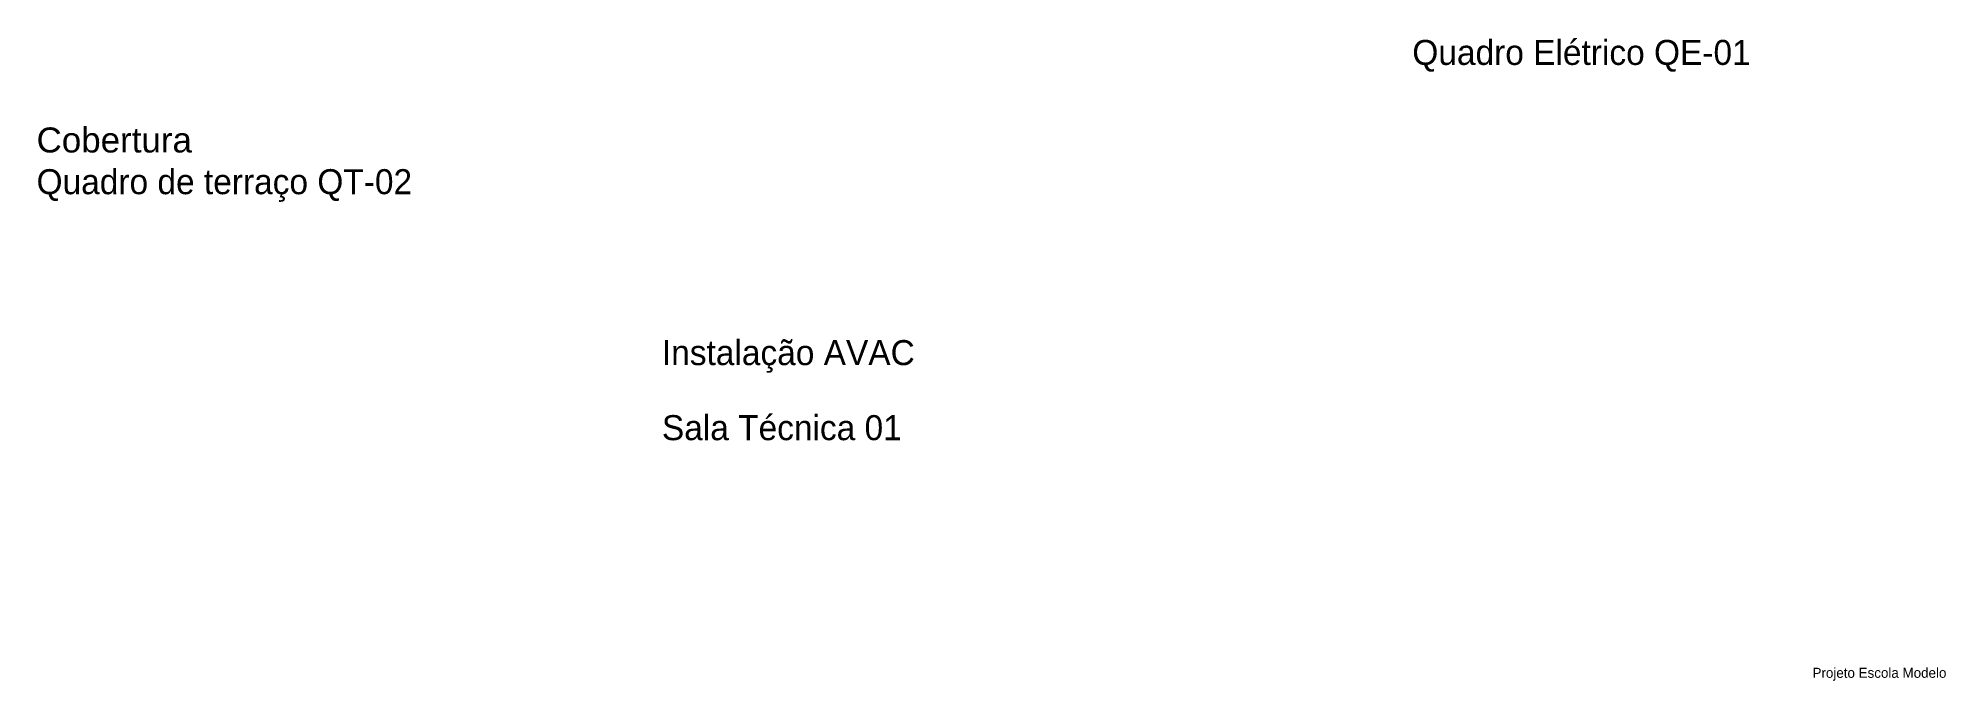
# Model space of a CAD drawing. Extents: x -499 to 1027, y -192 to 321.
import ezdxf

# ---------------------------------------------------------------- set-up
doc = ezdxf.new("R2010")
doc.units = 0
doc.layers.get('0').update_dxf_attribs({"linetype": 'CONTINUOUS'})
doc.layers.add('NOTES', color=3, linetype='CONTINUOUS')
doc.layers.add('QUADROS', color=1, linetype='CONTINUOUS')

# ---------------------------------------------------------------- blocks, each defined once
blk = doc.blocks.new('CARIMBO')
blk.add_text('Projeto Escola Modelo', height=4).set_placement((10, 5))

msp = doc.modelspace()

# ---------------------------------------------------------------- block references
at = {"layer": 'NOTES', "xscale": 2, "yscale": 2}
msp.add_blockref('CARIMBO', (900, -200), dxfattribs=at)

# ---------------------------------------------------------------- texts
at = {"layer": 'NOTES'}
for s, p in [('Instalação AVAC', (0, 60)), ('Sala Técnica 01', (0, 0))]:
    msp.add_text(s, height=20, dxfattribs=at).set_placement(p)
at = {"layer": 'QUADROS'}
msp.add_text('Quadro Elétrico QE-01', height=20, dxfattribs=at).set_placement((600, 300))
at = {"layer": 'QUADROS', "insert": (-500, 250), "char_height": 20, "width": 300, "attachment_point": 1}
msp.add_mtext('{\\fArial|b0;Cobertura}\\PQuadro de terraço QT-02', dxfattribs=at)

doc.saveas('drawing.dxf')
